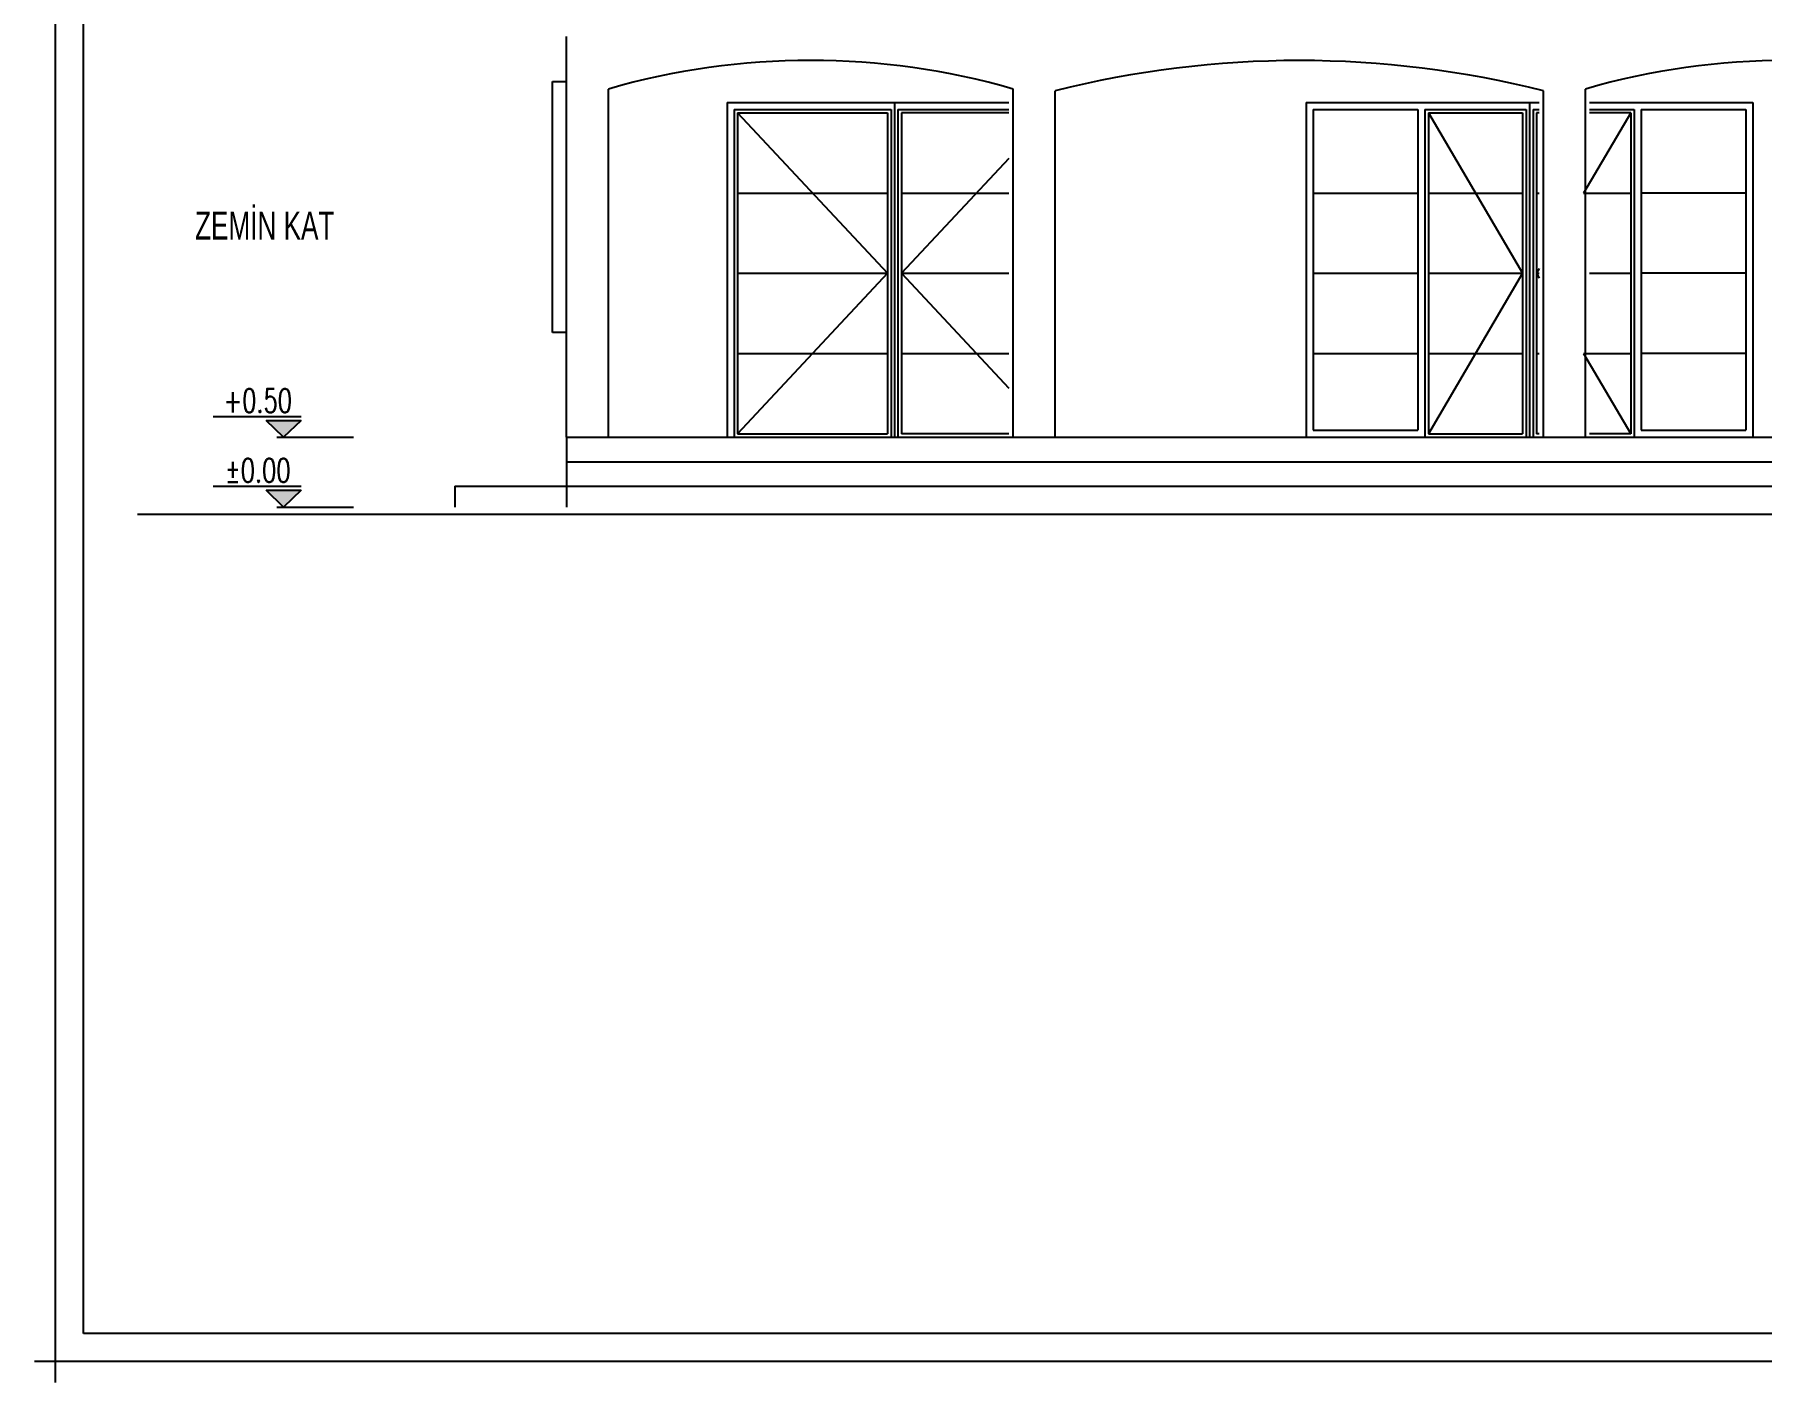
# Model space of a CAD drawing. Extents: x 3907.4 to 3911.57, y -3054.42 to -3053.7.
# Drawn here: x 3909.877 to 3910.1245, y -3054.0561 to -3053.8629 of the extents above; entities that cross this region are included whole.
import ezdxf
from ezdxf.enums import TextEntityAlignment as Align

# ---------------------------------------------------------------- set-up
doc = ezdxf.new("R2010")
doc.units = 0
doc.header["$LTSCALE"] = 2
doc.header["$MEASUREMENT"] = 0
doc.linetypes.add('ACAD_ISO07W100', pattern=[3.5, 0.5, -3])
for name, color, linetype in [('DOĞRAMA', 2, 'CONTINUOUS'), ('DUVAR', 7, 'CONTINUOUS'), ('TEXT', 11, 'CONTINUOUS')]:
    doc.layers.add(name, color=color, linetype=linetype)
doc.layers.add('Standard', color=7, linetype='CONTINUOUS', lineweight=25)
doc.styles.add('KAPı-PEN', font='simplex.shx', dxfattribs={"width": 0.7, "height": 10})
doc.styles.add('MAHAL', font='stylu.ttf', dxfattribs={"width": 0.7, "height": 20})

msp = doc.modelspace()

# ---------------------------------------------------------------- hatches: boundary and pattern name
at = {"layer": 'TEXT'}
for points in [[(3909.915248459503, -3053.918211044727), (3909.910248459503, -3053.918211044727), (3909.912748459503, -3053.920611044727)], [(3909.915248459503, -3053.928211044727), (3909.910248459503, -3053.928211044727), (3909.912748459503, -3053.930611044726)]]:
    msp.add_hatch(color=3, dxfattribs=at).paths.add_polyline_path(points)

# ---------------------------------------------------------------- linework, layer by layer
at = {"layer": 'DOĞRAMA'}
for p, q in [((3909.976282911389, -3053.872611044726), (3910.01668291139, -3053.872611044726)), ((3909.976282911389, -3053.872611044726), (3909.976282911389, -3053.920611044727)), ((3909.977282911389, -3053.873611044727), (3909.99978291139, -3053.873611044727)), ((3909.977282911389, -3053.873611044727), (3909.977282911389, -3053.920611044727)), ((3909.99978291139, -3053.873611044727), (3909.99978291139, -3053.920611044727)), ((3910.00028291139, -3053.872611044726), (3910.00028291139, -3053.920611044727)), ((3910.000782911389, -3053.873611044727), (3910.01668291139, -3053.873611044727)), ((3910.000782911389, -3053.873611044727), (3910.000782911389, -3053.920611044727)), ((3910.059282911389, -3053.872611044726), (3910.059282911389, -3053.920611044727)), ((3910.059282911389, -3053.872611044726), (3910.09268291139, -3053.872611044726)), ((3910.06028291139, -3053.873611044727), (3910.06028291139, -3053.919611044726)), ((3910.06028291139, -3053.873611044727), (3910.075282911389, -3053.873611044727)), ((3910.075282911389, -3053.873611044727), (3910.075282911389, -3053.919611044726)), ((3910.07628291139, -3053.873611044727), (3910.090782911389, -3053.873611044727)), ((3910.07628291139, -3053.873611044727), (3910.07628291139, -3053.920611044727)), ((3910.090782911389, -3053.873611044727), (3910.090782911389, -3053.920611044727)), ((3910.091282911389, -3053.872611044726), (3910.091282911389, -3053.920611044727)), ((3910.09178291139, -3053.873611044727), (3910.09268291139, -3053.873611044727)), ((3910.09178291139, -3053.873611044727), (3910.09178291139, -3053.920611044727)), ((3910.09988291139, -3053.872611044726), (3910.12328291139, -3053.872611044726)), ((3910.09988291139, -3053.873611044727), (3910.106282911389, -3053.873611044727)), ((3910.106282911389, -3053.873611044727), (3910.106282911389, -3053.920611044727)), ((3910.10728291139, -3053.873611044727), (3910.122282911389, -3053.873611044727)), ((3910.10728291139, -3053.873611044727), (3910.10728291139, -3053.919611044726)), ((3910.122282911389, -3053.873611044727), (3910.122282911389, -3053.919611044726)), ((3910.12328291139, -3053.872611044726), (3910.12328291139, -3053.920611044727)), ((3909.976282911389, -3053.920611044727), (3910.01668291139, -3053.920611044727)), ((3910.059282911389, -3053.920611044727), (3910.09268291139, -3053.920611044727)), ((3910.06028291139, -3053.919611044726), (3910.075282911389, -3053.919611044726)), ((3910.09988291139, -3053.920611044727), (3910.12328291139, -3053.920611044727)), ((3910.10728291139, -3053.919611044726), (3910.122282911389, -3053.919611044726))]:
    msp.add_line(p, q, dxfattribs=at)
at = {"layer": 'DOĞRAMA', "color": 6}
for p, q in [((3909.97778291139, -3053.874111044727), (3909.97778291139, -3053.920111044727)), ((3909.97778291139, -3053.874111044727), (3909.999282911389, -3053.874111044727)), ((3909.999282911389, -3053.874111044727), (3909.999282911389, -3053.920111044727)), ((3910.01668291139, -3053.874111044727), (3910.001282911389, -3053.874111044727)), ((3910.001282911389, -3053.874111044727), (3910.001282911389, -3053.920111044727)), ((3910.076782911389, -3053.874111044727), (3910.076782911389, -3053.920111044727)), ((3910.076782911389, -3053.874111044727), (3910.090282911389, -3053.874111044727)), ((3910.090282911389, -3053.874111044727), (3910.090282911389, -3053.920111044727)), ((3910.09268291139, -3053.874111044727), (3910.09228291139, -3053.874111044727)), ((3910.09228291139, -3053.874111044727), (3910.09228291139, -3053.920111044727)), ((3910.105782911389, -3053.874111044727), (3910.09988291139, -3053.874111044727)), ((3910.105782911389, -3053.874111044727), (3910.105782911389, -3053.920111044727)), ((3909.97778291139, -3053.885611044727), (3909.999282911389, -3053.885611044727)), ((3910.001282911389, -3053.885611044727), (3910.01668291139, -3053.885611044727)), ((3910.06028291139, -3053.885611044727), (3910.075282911389, -3053.885611044727)), ((3910.076782911389, -3053.885611044727), (3910.090282911389, -3053.885611044727)), ((3910.09228291139, -3053.885611044727), (3910.09268291139, -3053.885611044727)), ((3910.099032911389, -3053.885611044727), (3910.105782911389, -3053.885611044727)), ((3910.122282911389, -3053.885611044727), (3910.10728291139, -3053.885611044727)), ((3909.97778291139, -3053.897111044726), (3909.999282911389, -3053.897111044726)), ((3910.001282911389, -3053.897111044726), (3910.01668291139, -3053.897111044726)), ((3910.06028291139, -3053.897111044726), (3910.075282911389, -3053.897111044726)), ((3910.076782911389, -3053.897111044726), (3910.090282911389, -3053.897111044726)), ((3910.09228291139, -3053.897111044726), (3910.09268291139, -3053.897111044726)), ((3910.09988291139, -3053.897111044726), (3910.105782911389, -3053.897111044726)), ((3910.122282911389, -3053.897111044726), (3910.10728291139, -3053.897111044726)), ((3909.97778291139, -3053.908611044727), (3909.999282911389, -3053.908611044727)), ((3910.001282911389, -3053.908611044727), (3910.01668291139, -3053.908611044727)), ((3910.06028291139, -3053.908611044727), (3910.075282911389, -3053.908611044727)), ((3910.076782911389, -3053.908611044727), (3910.090282911389, -3053.908611044727)), ((3910.09228291139, -3053.908611044727), (3910.09268291139, -3053.908611044727)), ((3910.099032911389, -3053.908611044727), (3910.105782911389, -3053.908611044727)), ((3910.122282911389, -3053.908611044727), (3910.10728291139, -3053.908611044727)), ((3909.97778291139, -3053.920111044727), (3909.999282911389, -3053.920111044727)), ((3910.01668291139, -3053.920111044727), (3910.001282911389, -3053.920111044727)), ((3910.076782911389, -3053.920111044727), (3910.090282911389, -3053.920111044727)), ((3910.09268291139, -3053.920111044727), (3910.09228291139, -3053.920111044727)), ((3910.105782911389, -3053.920111044727), (3910.09988291139, -3053.920111044727))]:
    msp.add_line(p, q, dxfattribs=at)
at = {"layer": 'DOĞRAMA', "color": 9, "linetype": 'ACAD_ISO07W100'}
for p, q in [((3909.97778291139, -3053.874111044727), (3909.999282911389, -3053.897111044726)), ((3910.076782911389, -3053.874111044727), (3910.090282911389, -3053.897111044726)), ((3910.105782911389, -3053.874111044727), (3910.099032911389, -3053.885611044727)), ((3910.01668291139, -3053.880636626122), (3910.001282911389, -3053.897111044726)), ((3909.999282911389, -3053.897111044726), (3909.97778291139, -3053.920111044727)), ((3910.001282911389, -3053.897111044726), (3910.01668291139, -3053.913585463331)), ((3910.090282911389, -3053.897111044726), (3910.076782911389, -3053.920111044727)), ((3910.09268291139, -3053.896429563245), (3910.09228291139, -3053.897111044726)), ((3910.09228291139, -3053.897111044726), (3910.09268291139, -3053.897792526208)), ((3910.099032911389, -3053.908611044727), (3910.105782911389, -3053.920111044727))]:
    msp.add_line(p, q, dxfattribs=at)
at = {"layer": 'DUVAR', "color": 4}
for p, q in [((3909.95328291139, -3053.920611044727), (3909.95328291139, -3053.863157361638)), ((3909.959282911389, -3053.920611044727), (3909.959282911389, -3053.870691868465)), ((3910.017282911389, -3053.920611044727), (3910.017282911389, -3053.870691868465)), ((3910.023282911389, -3053.920611044727), (3910.023282911389, -3053.870957792122)), ((3910.093282911389, -3053.920611044727), (3910.093282911389, -3053.870957792122)), ((3910.099282911389, -3053.920611044727), (3910.099282911389, -3053.870691868465)), ((3909.95328291139, -3053.924111044726), (3910.16328291139, -3053.924111044726)), ((3909.89179795383, -3053.931611044727), (3910.348813250474, -3053.931611044727))]:
    msp.add_line(p, q, dxfattribs=at)
at = {"layer": 'DUVAR', "color": 5}
for p, q in [((3909.95328291139, -3053.920611044727), (3910.16328291139, -3053.920611044727)), ((3909.95328291139, -3053.920611044727), (3909.95328291139, -3053.927611044727)), ((3909.95328291139, -3053.927611044727), (3910.16328291139, -3053.927611044727)), ((3909.95328291139, -3053.927611044727), (3909.95328291139, -3053.930611044726))]:
    msp.add_line(p, q, dxfattribs=at)
at = {"layer": 'DUVAR', "color": 3}
for q in [(3909.95328291139, -3053.927611044727), (3909.93728291139, -3053.930611044726)]:
    msp.add_line((3909.93728291139, -3053.927611044727), q, dxfattribs=at)
at = {"layer": 'DUVAR', "color": 4}
for centre, radius, start, end in [((3909.988282911389, -3053.97169437806), 0.1050833333333425, 73.98008531509784, 106.0199146849022), ((3910.05828291139, -3054.00969437806), 0.1430833333333109, 75.84105350266854, 104.1589464973315), ((3910.128282911389, -3053.97169437806), 0.1050833333333159, 73.98008531509784, 106.0199146849022)]:
    msp.add_arc(centre, radius, start, end, dxfattribs=at)
at = {"layer": 'Standard', "color": 3, "linetype": 'ByBlock'}
for p, q in [((3909.95128291139, -3053.869611044727), (3909.95328291139, -3053.869611044727)), ((3909.95128291139, -3053.873611044727), (3909.95128291139, -3053.869611044727)), ((3909.95128291139, -3053.901611044726), (3909.95128291139, -3053.873611044727)), ((3909.95128291139, -3053.905611044727), (3909.95128291139, -3053.901611044726)), ((3909.95328291139, -3053.905611044727), (3909.95128291139, -3053.905611044727))]:
    msp.add_line(p, q, dxfattribs=at)
at = {"layer": 'TEXT', "color": 30}
for p, q in [((3909.880048336642, -3054.056082252564), (3909.880048336642, -3053.696480489184)), ((3910.367821334198, -3054.053082252563), (3909.877048336642, -3054.053082252563))]:
    msp.add_line(p, q, dxfattribs=at)
at = {"layer": 'TEXT', "color": 5, "ltscale": 50}
for p, q in [((3909.884048336642, -3054.049082252563), (3909.884048336642, -3053.703480489184)), ((3910.360821334198, -3054.049082252563), (3909.884048336642, -3054.049082252563))]:
    msp.add_line(p, q, dxfattribs=at)
at = {"layer": 'TEXT', "color": 3}
for p, q in [((3909.902641030098, -3053.917611044727), (3909.915248459503, -3053.917611044727)), ((3909.912748459503, -3053.920611044727), (3909.910248459503, -3053.918211044727)), ((3909.910248459503, -3053.918211044727), (3909.915248459503, -3053.918211044727)), ((3909.915248459503, -3053.918211044727), (3909.912748459503, -3053.920611044727)), ((3909.911748459503, -3053.920611044727), (3909.922748459503, -3053.920611044727)), ((3909.902641030098, -3053.927611044727), (3909.915248459503, -3053.927611044727)), ((3909.912748459503, -3053.930611044726), (3909.910248459503, -3053.928211044727)), ((3909.910248459503, -3053.928211044727), (3909.915248459503, -3053.928211044727)), ((3909.915248459503, -3053.928211044727), (3909.912748459503, -3053.930611044726)), ((3909.911748459503, -3053.930611044726), (3909.922748459503, -3053.930611044726))]:
    msp.add_line(p, q, dxfattribs=at)

# ---------------------------------------------------------------- texts
at = {"layer": 'TEXT', "color": 3, "style": 'MAHAL', "width": 0.7}
msp.add_text('ZEMİN KAT', height=0.004, dxfattribs=at).set_placement((3909.90004941194, -3053.892274239817))
at = {"layer": 'TEXT', "color": 3, "style": 'KAPı-PEN', "width": 0.7}
for tag, text, p in [('+0.50', '+0.50', (3909.90905063885, -3053.917054036857)), ('±0.00', '±0.00', (3909.90905063885, -3053.927054036857))]:
    msp.add_attdef(tag, text=text, height=0.0034, dxfattribs=at).set_placement(p, align=Align.CENTER)

doc.saveas('drawing.dxf')
